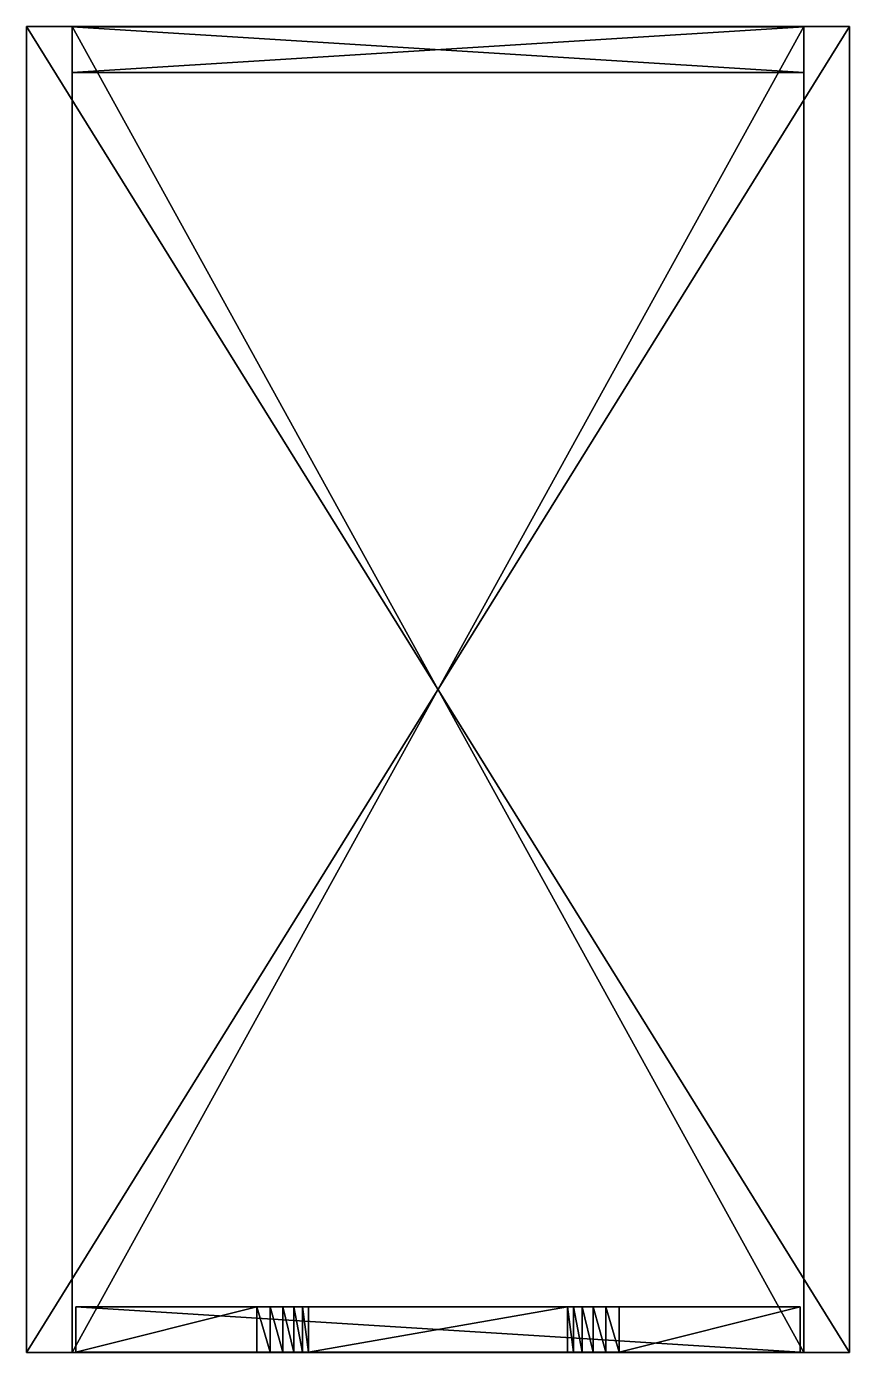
# Model space of a CAD drawing. Header units: millimetres. Extents: x -180 to 180, y -290 to 290.
import ezdxf

# ---------------------------------------------------------------- set-up
doc = ezdxf.new("R2010")
doc.units = ezdxf.units.MM
doc.header["$MEASUREMENT"] = 0
doc.layers.add('IKE160126', color=7, linetype='Continuous', true_color=0x323232)

msp = doc.modelspace()

# ---------------------------------------------------------------- meshes
at = {"layer": 'IKE160126', "color": 7}
mesh = msp.add_polyface(dxfattribs=at)
corners = [(158.4, -270.1, 597.91), (56.63, -270.1, 663.78), (63.13, -270.1, 673.42), (59.28, -270.1, 669), (-79.2, -270.1, 679.59), (-73.39, -270.1, 678.87), (-63.13, -270.1, 673.42), (-67.92, -270.1, 676.78), (67.92, -270.1, 676.78), (73.39, -270.1, 678.87), (79.2, -270.1, 679.59), (158.4, -270.1, 679.59), (-160, 269.85, 20), (160, 269.85, 20), (-160, 269.85, 680), (160, 269.85, 680), (160, 289.85, 680), (160, 289.85, 20), (-160, 289.85, 680), (-160, 289.85, 20), (-160, 269.85, 680), (-160, 289.85, 680), (-160, 269.85, 20), (-160, 289.85, 20), (-160, 269.85, 20), (-160, 289.85, 20), (160, 269.85, 20), (160, 289.85, 20), (160, 269.85, 20), (160, 289.85, 20), (160, 269.85, 680), (160, 289.85, 680), (160, 269.85, 680), (160, 289.85, 680), (-160, 269.85, 680), (-160, 289.85, 680), (-180, 290), (-160, 290, 20), (180, 290), (160, 290, 20), (-160, 290, 680), (-180, 290, 700), (180, 290, 700), (160, 290, 680), (-180, -290, 700), (-180, 290, 700), (-180, -290), (-180, 290), (-180, -290), (-180, 290), (180, -290), (180, 290), (180, -290), (180, 290), (180, -290, 700), (180, 290, 700), (180, -290, 700), (180, 290, 700), (-180, -290, 700), (-180, 290, 700), (-160, -290, 20), (-160, 290, 20), (-160, -290, 680), (-160, 290, 680), (-160, -290, 680), (-160, 290, 680), (160, -290, 680), (160, 290, 680), (160, -290, 680), (160, 290, 680), (160, -290, 20), (160, 290, 20), (160, -290, 20), (160, 290, 20), (-160, -290, 20), (-160, 290, 20)]
mesh.append_faces([[corners[k] for k in face] for face in [(0, 1, 2, 2), (3, 2, 1, 1), (4, 5, 6, 6), (5, 7, 6, 6), (8, 9, 2, 2), (9, 10, 2, 2), (11, 0, 10, 10), (12, 13, 14, 14), (13, 15, 14, 14), (16, 17, 18, 18), (17, 19, 18, 18), (20, 21, 22, 22), (21, 23, 22, 22), (24, 25, 26, 26), (25, 27, 26, 26), (28, 29, 30, 30), (29, 31, 30, 30), (32, 33, 34, 34), (33, 35, 34, 34), (36, 37, 38, 38), (37, 39, 38, 38), (40, 37, 41, 41), (37, 36, 41, 41), (38, 39, 42, 42), (39, 43, 42, 42), (43, 40, 42, 42), (40, 41, 42, 42), (44, 45, 46, 46), (45, 47, 46, 46), (48, 49, 50, 50), (49, 51, 50, 50), (52, 53, 54, 54), (53, 55, 54, 54), (56, 57, 58, 58), (57, 59, 58, 58), (60, 61, 62, 62), (61, 63, 62, 62), (64, 65, 66, 66), (65, 67, 66, 66), (68, 69, 70, 70), (69, 71, 70, 70), (72, 73, 74, 74), (73, 75, 74, 74)]], dxfattribs={"color": 7})
mesh = msp.add_polyface(dxfattribs=at)
corners = [(-79.2, -289.9, 184.18), (-63.13, -289.9, 178), (-73.39, -289.9, 183.46), (-56.63, -289.9, 168.37), (-158.4, -289.9, 20.82), (-158.4, -289.9, 184.18), (-158.4, -289.9, 184.18), (-158.4, -270.1, 184.18), (-158.4, -289.9, 20.82), (-158.4, -270.1, 20.82), (-73.39, -270.1, 183.46), (-79.2, -270.1, 184.18), (-73.39, -289.9, 183.46), (-79.2, -289.9, 184.18), (-67.92, -289.9, 181.36), (-79.2, -289.9, 184.18), (-79.2, -270.1, 184.18), (-158.4, -289.9, 184.18), (-158.4, -270.1, 184.18), (-79.2, -289.9, 349.17), (-63.13, -289.9, 343), (-73.39, -289.9, 348.46), (-56.63, -289.9, 333.37), (-158.4, -289.9, 185.83), (-158.4, -289.9, 349.17), (-158.4, -289.9, 349.17), (-158.4, -270.1, 349.17), (-158.4, -289.9, 185.83), (-158.4, -270.1, 185.83), (-79.2, -270.1, 349.17), (-79.2, -289.9, 349.17), (-73.39, -289.9, 348.46), (-73.39, -270.1, 348.46), (-67.92, -289.9, 346.36), (-79.2, -289.9, 349.17), (-79.2, -270.1, 349.17), (-158.4, -289.9, 349.17), (-79.2, -289.9, 514.17), (-63.13, -289.9, 508), (-73.39, -289.9, 513.46), (-56.63, -289.9, 498.37), (-158.4, -289.9, 350.83), (-158.4, -289.9, 514.17), (-158.4, -289.9, 514.17), (-158.4, -270.1, 514.17), (-158.4, -289.9, 350.83), (-79.2, -270.1, 514.17), (-79.2, -289.9, 514.17), (-73.39, -289.9, 513.46), (-73.39, -270.1, 513.46), (-67.92, -289.9, 511.36), (-79.2, -289.9, 514.17), (-79.2, -270.1, 514.17), (-158.4, -289.9, 514.17), (-79.2, -289.9, 597.09), (-63.13, -289.9, 590.92), (-73.39, -289.9, 596.37), (-158.4, -289.9, 597.09), (-56.63, -289.9, 581.28), (-158.4, -289.9, 515.41), (-59.28, -289.9, 586.5), (-158.4, -289.9, 597.09), (-158.4, -270.1, 597.09), (-158.4, -289.9, 515.41), (-79.2, -270.1, 597.09), (-79.2, -289.9, 597.09), (-73.39, -289.9, 596.37), (-73.39, -270.1, 596.37), (-67.92, -289.9, 594.28), (-79.2, -289.9, 597.09), (-79.2, -270.1, 597.09), (-158.4, -289.9, 597.09), (-79.2, -289.9, 679.59), (-63.13, -289.9, 673.42), (-73.39, -289.9, 678.87), (-158.4, -289.9, 679.59), (-56.63, -289.9, 663.78), (-158.4, -289.9, 597.91), (-59.28, -289.9, 669), (-158.4, -289.9, 679.59), (-158.4, -270.1, 679.59), (-158.4, -289.9, 597.91), (-79.2, -270.1, 679.59), (-79.2, -289.9, 679.59), (-73.39, -289.9, 678.87), (-73.39, -270.1, 678.87), (-67.92, -289.9, 676.78), (-79.2, -289.9, 679.59), (-79.2, -270.1, 679.59), (-158.4, -289.9, 679.59), (-160, -290, 20), (-160, -290, 680), (-180, -290), (-180, -290, 700)]
mesh.append_faces([[corners[k] for k in face] for face in [(0, 1, 2, 2), (3, 0, 4, 4), (0, 5, 4, 4), (6, 7, 8, 8), (7, 9, 8, 8), (10, 11, 12, 12), (11, 13, 12, 12), (10, 12, 14, 14), (15, 16, 17, 17), (16, 18, 17, 17), (19, 20, 21, 21), (22, 19, 23, 23), (19, 24, 23, 23), (25, 26, 27, 27), (26, 28, 27, 27), (29, 30, 31, 31), (32, 31, 33, 33), (34, 35, 36, 36), (37, 38, 39, 39), (40, 37, 41, 41), (37, 42, 41, 41), (43, 44, 45, 45), (46, 47, 48, 48), (49, 48, 50, 50), (51, 52, 53, 53), (54, 55, 56, 56), (54, 57, 58, 58), (57, 59, 58, 58), (60, 55, 54, 54), (61, 62, 63, 63), (64, 65, 66, 66), (67, 66, 68, 68), (69, 70, 71, 71), (72, 73, 74, 74), (72, 75, 76, 76), (75, 77, 76, 76), (78, 73, 72, 72), (79, 80, 81, 81), (82, 83, 84, 84), (85, 84, 86, 86), (87, 88, 89, 89), (90, 91, 92, 92), (91, 93, 92, 92)]], dxfattribs={"color": 7})
mesh = msp.add_polyface(dxfattribs=at)
corners = [(79.2, -289.9, 184.18), (73.39, -289.9, 183.46), (63.13, -289.9, 178), (67.92, -289.9, 181.36), (-158.4, -289.9, 20.82), (158.4, -289.9, 20.82), (56.63, -289.9, 168.37), (59.28, -289.9, 173.59), (67.92, -270.1, 181.36), (67.92, -289.9, 181.36), (73.39, -289.9, 183.46), (63.13, -289.9, 178), (63.13, -270.1, 178), (59.28, -270.1, 173.59), (59.28, -289.9, 173.59), (56.63, -270.1, 168.37), (56.63, -289.9, 168.37), (79.2, -289.9, 349.17), (73.39, -289.9, 348.46), (63.13, -289.9, 343), (67.92, -289.9, 346.36), (-158.4, -289.9, 185.83), (158.4, -289.9, 185.83), (56.63, -289.9, 333.37), (59.28, -289.9, 338.59), (67.92, -270.1, 346.36), (67.92, -289.9, 346.36), (73.39, -289.9, 348.46), (63.13, -289.9, 343), (63.13, -270.1, 343), (59.28, -270.1, 338.59), (59.28, -289.9, 338.59), (56.63, -270.1, 333.37), (56.63, -289.9, 333.37), (79.2, -289.9, 514.17), (73.39, -289.9, 513.46), (63.13, -289.9, 508), (67.92, -289.9, 511.36), (-158.4, -289.9, 350.83), (158.4, -289.9, 350.83), (56.63, -289.9, 498.37), (59.28, -289.9, 503.59), (67.92, -270.1, 511.36), (67.92, -289.9, 511.36), (73.39, -289.9, 513.46), (59.28, -270.1, 503.59), (59.28, -289.9, 503.59), (63.13, -289.9, 508), (56.63, -270.1, 498.37), (56.63, -289.9, 498.37), (79.2, -289.9, 597.09), (73.39, -289.9, 596.37), (63.13, -289.9, 590.92), (67.92, -289.9, 594.28), (-158.4, -289.9, 515.41), (158.4, -289.9, 515.41), (56.63, -289.9, 581.28), (59.28, -289.9, 586.5), (67.92, -270.1, 594.28), (67.92, -289.9, 594.28), (73.39, -289.9, 596.37), (59.28, -270.1, 586.5), (59.28, -289.9, 586.5), (63.13, -289.9, 590.92), (56.63, -270.1, 581.28), (56.63, -289.9, 581.28), (79.2, -289.9, 679.59), (73.39, -289.9, 678.87), (63.13, -289.9, 673.42), (67.92, -289.9, 676.78), (-158.4, -289.9, 597.91), (158.4, -289.9, 597.91), (56.63, -289.9, 663.78), (59.28, -289.9, 669), (59.28, -270.1, 669), (59.28, -289.9, 669), (63.13, -289.9, 673.42), (56.63, -270.1, 663.78), (56.63, -289.9, 663.78), (-180, -290, 700), (-160, -290, 680), (180, -290, 700), (-160, -290, 20), (-180, -290), (180, -290)]
mesh.append_faces([[corners[k] for k in face] for face in [(0, 1, 2, 2), (1, 3, 2, 2), (4, 5, 6, 6), (0, 2, 7, 7), (8, 9, 10, 10), (11, 9, 12, 12), (12, 13, 11, 11), (13, 14, 11, 11), (13, 15, 14, 14), (15, 16, 14, 14), (17, 18, 19, 19), (18, 20, 19, 19), (21, 22, 23, 23), (17, 19, 24, 24), (25, 26, 27, 27), (28, 26, 29, 29), (29, 30, 28, 28), (30, 31, 28, 28), (32, 33, 31, 31), (34, 35, 36, 36), (35, 37, 36, 36), (38, 39, 40, 40), (34, 36, 41, 41), (42, 43, 44, 44), (45, 46, 47, 47), (48, 49, 46, 46), (50, 51, 52, 52), (51, 53, 52, 52), (54, 55, 56, 56), (52, 57, 50, 50), (57, 56, 50, 50), (58, 59, 60, 60), (61, 62, 63, 63), (64, 65, 62, 62), (66, 67, 68, 68), (67, 69, 68, 68), (70, 71, 72, 72), (68, 73, 66, 66), (73, 72, 66, 66), (74, 75, 76, 76), (77, 78, 75, 75), (79, 80, 81, 81), (82, 83, 84, 84)]], dxfattribs={"color": 7})
mesh = msp.add_polyface(dxfattribs=at)
corners = [(56.63, -289.9, 168.37), (158.4, -289.9, 184.18), (59.28, -289.9, 173.59), (79.2, -289.9, 184.18), (158.4, -289.9, 20.82), (-158.4, -270.1, 20.82), (158.4, -270.1, 20.82), (158.4, -289.9, 20.82), (158.4, -289.9, 20.82), (158.4, -270.1, 20.82), (158.4, -289.9, 184.18), (158.4, -270.1, 184.18), (158.4, -289.9, 184.18), (158.4, -270.1, 184.18), (79.2, -289.9, 184.18), (79.2, -270.1, 184.18), (79.2, -270.1, 184.18), (73.39, -270.1, 183.46), (79.2, -289.9, 184.18), (73.39, -289.9, 183.46), (67.92, -270.1, 181.36), (56.63, -289.9, 333.37), (158.4, -289.9, 349.17), (59.28, -289.9, 338.59), (79.2, -289.9, 349.17), (158.4, -289.9, 185.83), (-158.4, -270.1, 185.83), (158.4, -270.1, 185.83), (158.4, -289.9, 185.83), (158.4, -289.9, 185.83), (158.4, -270.1, 185.83), (158.4, -289.9, 349.17), (158.4, -270.1, 349.17), (158.4, -289.9, 349.17), (158.4, -270.1, 349.17), (79.2, -289.9, 349.17), (79.2, -270.1, 349.17), (79.2, -270.1, 349.17), (73.39, -270.1, 348.46), (79.2, -289.9, 349.17), (73.39, -289.9, 348.46), (67.92, -270.1, 346.36), (56.63, -289.9, 498.37), (158.4, -289.9, 514.17), (59.28, -289.9, 503.59), (79.2, -289.9, 514.17), (158.4, -289.9, 350.83), (158.4, -289.9, 350.83), (158.4, -270.1, 350.83), (158.4, -289.9, 514.17), (158.4, -289.9, 514.17), (158.4, -270.1, 514.17), (79.2, -289.9, 514.17), (73.39, -270.1, 513.46), (73.39, -289.9, 513.46), (79.2, -289.9, 514.17), (158.4, -289.9, 515.41), (158.4, -289.9, 597.09), (56.63, -289.9, 581.28), (79.2, -289.9, 597.09), (158.4, -289.9, 515.41), (158.4, -270.1, 515.41), (158.4, -289.9, 597.09), (158.4, -289.9, 597.09), (158.4, -270.1, 597.09), (79.2, -289.9, 597.09), (73.39, -270.1, 596.37), (73.39, -289.9, 596.37), (79.2, -289.9, 597.09), (158.4, -289.9, 597.91), (158.4, -289.9, 679.59), (56.63, -289.9, 663.78), (79.2, -289.9, 679.59), (158.4, -289.9, 597.91), (158.4, -270.1, 597.91), (158.4, -289.9, 679.59), (158.4, -289.9, 679.59), (158.4, -270.1, 679.59), (79.2, -289.9, 679.59), (73.39, -270.1, 678.87), (73.39, -289.9, 678.87), (79.2, -289.9, 679.59), (67.92, -270.1, 676.78), (67.92, -289.9, 676.78), (-160, -290, 680), (160, -290, 680), (180, -290, 700), (180, -290), (160, -290, 20), (-160, -290, 20)]
mesh.append_faces([[corners[k] for k in face] for face in [(0, 1, 2, 2), (1, 3, 2, 2), (4, 1, 0, 0), (5, 6, 7, 7), (8, 9, 10, 10), (9, 11, 10, 10), (12, 13, 14, 14), (13, 15, 14, 14), (16, 17, 18, 18), (17, 19, 18, 18), (17, 20, 19, 19), (21, 22, 23, 23), (22, 24, 23, 23), (25, 22, 21, 21), (26, 27, 28, 28), (29, 30, 31, 31), (30, 32, 31, 31), (33, 34, 35, 35), (34, 36, 35, 35), (37, 38, 39, 39), (38, 40, 39, 39), (38, 41, 40, 40), (42, 43, 44, 44), (43, 45, 44, 44), (46, 43, 42, 42), (47, 48, 49, 49), (50, 51, 52, 52), (53, 54, 55, 55), (56, 57, 58, 58), (57, 59, 58, 58), (60, 61, 62, 62), (63, 64, 65, 65), (66, 67, 68, 68), (69, 70, 71, 71), (70, 72, 71, 71), (73, 74, 75, 75), (76, 77, 78, 78), (79, 80, 81, 81), (82, 83, 80, 80), (84, 85, 86, 86), (86, 85, 87, 87), (85, 88, 87, 87), (88, 89, 87, 87)]], dxfattribs={"color": 7})
mesh = msp.add_polyface(dxfattribs=at)
corners = [(-63.13, -289.9, 178), (-67.92, -289.9, 181.36), (-73.39, -289.9, 183.46), (-59.28, -289.9, 173.59), (-56.63, -289.9, 168.37), (-79.2, -289.9, 184.18), (-158.4, -289.9, 20.82), (56.63, -289.9, 168.37), (-158.4, -289.9, 20.82), (-158.4, -270.1, 20.82), (158.4, -289.9, 20.82), (56.63, -289.9, 168.37), (56.63, -270.1, 168.37), (-56.63, -289.9, 168.37), (-56.63, -270.1, 168.37), (-56.63, -270.1, 168.37), (-59.28, -270.1, 173.59), (-56.63, -289.9, 168.37), (-59.28, -289.9, 173.59), (-63.13, -270.1, 178), (-63.13, -289.9, 178), (-67.92, -289.9, 181.36), (-67.92, -270.1, 181.36), (-73.39, -270.1, 183.46), (-63.13, -289.9, 343), (-67.92, -289.9, 346.36), (-73.39, -289.9, 348.46), (-59.28, -289.9, 338.59), (-56.63, -289.9, 333.37), (-79.2, -289.9, 349.17), (-158.4, -289.9, 185.83), (56.63, -289.9, 333.37), (-158.4, -289.9, 185.83), (-158.4, -270.1, 185.83), (158.4, -289.9, 185.83), (56.63, -289.9, 333.37), (56.63, -270.1, 333.37), (-56.63, -289.9, 333.37), (-59.28, -270.1, 338.59), (-59.28, -289.9, 338.59), (-56.63, -289.9, 333.37), (-63.13, -270.1, 343), (-63.13, -289.9, 343), (-63.13, -289.9, 508), (-67.92, -289.9, 511.36), (-73.39, -289.9, 513.46), (-59.28, -289.9, 503.59), (-56.63, -289.9, 498.37), (-79.2, -289.9, 514.17), (-158.4, -289.9, 350.83), (56.63, -289.9, 498.37), (-158.4, -289.9, 350.83), (-158.4, -270.1, 350.83), (158.4, -289.9, 350.83), (56.63, -289.9, 498.37), (56.63, -270.1, 498.37), (-56.63, -289.9, 498.37), (-59.28, -270.1, 503.59), (-59.28, -289.9, 503.59), (-56.63, -289.9, 498.37), (-63.13, -270.1, 508), (-63.13, -289.9, 508), (-63.13, -289.9, 590.92), (-67.92, -289.9, 594.28), (-73.39, -289.9, 596.37), (-56.63, -289.9, 581.28), (-59.28, -289.9, 586.5), (-79.2, -289.9, 597.09), (-158.4, -289.9, 515.41), (56.63, -289.9, 581.28), (-158.4, -289.9, 515.41), (-158.4, -270.1, 515.41), (158.4, -289.9, 515.41), (56.63, -289.9, 581.28), (56.63, -270.1, 581.28), (-56.63, -289.9, 581.28), (-59.28, -270.1, 586.5), (-59.28, -289.9, 586.5), (-56.63, -289.9, 581.28), (-63.13, -270.1, 590.92), (-63.13, -289.9, 590.92), (-63.13, -289.9, 673.42), (-67.92, -289.9, 676.78), (-73.39, -289.9, 678.87), (-56.63, -289.9, 663.78), (-59.28, -289.9, 669), (-79.2, -289.9, 679.59), (-158.4, -289.9, 597.91), (56.63, -289.9, 663.78), (-158.4, -289.9, 597.91), (-158.4, -270.1, 597.91), (158.4, -289.9, 597.91), (56.63, -289.9, 663.78), (56.63, -270.1, 663.78), (-56.63, -289.9, 663.78), (-59.28, -270.1, 669), (-59.28, -289.9, 669), (-56.63, -289.9, 663.78), (-63.13, -270.1, 673.42), (-63.13, -289.9, 673.42)]
mesh.append_faces([[corners[k] for k in face] for face in [(0, 1, 2, 2), (3, 0, 4, 4), (0, 5, 4, 4), (4, 6, 7, 7), (8, 9, 10, 10), (11, 12, 13, 13), (12, 14, 13, 13), (15, 16, 17, 17), (16, 18, 17, 17), (16, 19, 18, 18), (19, 20, 18, 18), (21, 20, 22, 22), (22, 23, 21, 21), (24, 25, 26, 26), (27, 24, 28, 28), (24, 29, 28, 28), (28, 30, 31, 31), (32, 33, 34, 34), (35, 36, 37, 37), (38, 39, 40, 40), (41, 42, 39, 39), (43, 44, 45, 45), (46, 43, 47, 47), (43, 48, 47, 47), (47, 49, 50, 50), (51, 52, 53, 53), (54, 55, 56, 56), (57, 58, 59, 59), (60, 61, 58, 58), (62, 63, 64, 64), (65, 66, 67, 67), (65, 68, 69, 69), (70, 71, 72, 72), (73, 74, 75, 75), (76, 77, 78, 78), (79, 80, 77, 77), (81, 82, 83, 83), (84, 85, 86, 86), (84, 87, 88, 88), (89, 90, 91, 91), (92, 93, 94, 94), (95, 96, 97, 97), (98, 99, 96, 96)]], dxfattribs={"color": 7})
mesh = msp.add_polyface(dxfattribs=at)
corners = [(-56.63, -270.1, 168.37), (158.4, -270.1, 20.82), (-158.4, -270.1, 184.18), (-158.4, -270.1, 20.82), (-59.28, -270.1, 173.59), (-63.13, -270.1, 178), (-79.2, -270.1, 184.18), (-73.39, -270.1, 183.46), (-67.92, -270.1, 181.36), (-63.13, -289.9, 178), (-63.13, -270.1, 178), (-67.92, -270.1, 181.36), (-56.63, -270.1, 333.37), (158.4, -270.1, 185.83), (-158.4, -270.1, 349.17), (-158.4, -270.1, 185.83), (-59.28, -270.1, 338.59), (-63.13, -270.1, 343), (-79.2, -270.1, 349.17), (-56.63, -270.1, 333.37), (-59.28, -270.1, 338.59), (-56.63, -289.9, 333.37), (-63.13, -270.1, 343), (-59.28, -289.9, 338.59), (-67.92, -289.9, 346.36), (-63.13, -289.9, 343), (-67.92, -270.1, 346.36), (-73.39, -270.1, 348.46), (-79.2, -270.1, 349.17), (-73.39, -289.9, 348.46), (-79.2, -270.1, 349.17), (-158.4, -270.1, 349.17), (-158.4, -289.9, 349.17), (-158.4, -270.1, 514.17), (-158.4, -270.1, 350.83), (-158.4, -289.9, 350.83), (-56.63, -270.1, 498.37), (-59.28, -270.1, 503.59), (-56.63, -289.9, 498.37), (-63.13, -270.1, 508), (-59.28, -289.9, 503.59), (-67.92, -289.9, 511.36), (-63.13, -289.9, 508), (-67.92, -270.1, 511.36), (-73.39, -270.1, 513.46), (-79.2, -270.1, 514.17), (-73.39, -289.9, 513.46), (-79.2, -270.1, 514.17), (-158.4, -270.1, 514.17), (-158.4, -289.9, 514.17), (-158.4, -270.1, 597.09), (-158.4, -270.1, 515.41), (-158.4, -289.9, 515.41), (-56.63, -270.1, 581.28), (-59.28, -270.1, 586.5), (-56.63, -289.9, 581.28), (-63.13, -270.1, 590.92), (-59.28, -289.9, 586.5), (-67.92, -289.9, 594.28), (-63.13, -289.9, 590.92), (-67.92, -270.1, 594.28), (-73.39, -270.1, 596.37), (-79.2, -270.1, 597.09), (-73.39, -289.9, 596.37), (-79.2, -270.1, 597.09), (-158.4, -270.1, 597.09), (-158.4, -289.9, 597.09), (-158.4, -270.1, 679.59), (-158.4, -270.1, 597.91), (-158.4, -289.9, 597.91), (-56.63, -270.1, 663.78), (-59.28, -270.1, 669), (-56.63, -289.9, 663.78), (-63.13, -270.1, 673.42), (-59.28, -289.9, 669), (-67.92, -289.9, 676.78), (-63.13, -289.9, 673.42), (-67.92, -270.1, 676.78), (-73.39, -270.1, 678.87), (-79.2, -270.1, 679.59), (-73.39, -289.9, 678.87), (-79.2, -270.1, 679.59), (-158.4, -270.1, 679.59), (-158.4, -289.9, 679.59)]
mesh.append_faces([[corners[k] for k in face] for face in [(0, 1, 2, 2), (1, 3, 2, 2), (4, 0, 5, 5), (0, 6, 5, 5), (6, 7, 5, 5), (7, 8, 5, 5), (0, 2, 6, 6), (9, 10, 11, 11), (12, 13, 14, 14), (13, 15, 14, 14), (16, 12, 17, 17), (12, 18, 17, 17), (19, 20, 21, 21), (20, 22, 23, 23), (24, 25, 26, 26), (25, 22, 26, 26), (27, 28, 29, 29), (26, 27, 24, 24), (30, 31, 32, 32), (33, 34, 35, 35), (36, 37, 38, 38), (37, 39, 40, 40), (41, 42, 43, 43), (42, 39, 43, 43), (44, 45, 46, 46), (43, 44, 41, 41), (47, 48, 49, 49), (50, 51, 52, 52), (53, 54, 55, 55), (54, 56, 57, 57), (58, 59, 60, 60), (59, 56, 60, 60), (61, 62, 63, 63), (60, 61, 58, 58), (64, 65, 66, 66), (67, 68, 69, 69), (70, 71, 72, 72), (71, 73, 74, 74), (75, 76, 77, 77), (76, 73, 77, 77), (78, 79, 80, 80), (77, 78, 75, 75), (81, 82, 83, 83)]], dxfattribs={"color": 7})
mesh = msp.add_polyface(dxfattribs=at)
corners = [(158.4, -270.1, 184.18), (158.4, -270.1, 20.82), (79.2, -270.1, 184.18), (56.63, -270.1, 168.37), (-56.63, -270.1, 168.37), (63.13, -270.1, 178), (59.28, -270.1, 173.59), (67.92, -270.1, 181.36), (73.39, -270.1, 183.46), (67.92, -289.9, 181.36), (67.92, -270.1, 181.36), (63.13, -270.1, 178), (158.4, -270.1, 349.17), (158.4, -270.1, 185.83), (79.2, -270.1, 349.17), (56.63, -270.1, 333.37), (67.92, -289.9, 346.36), (67.92, -270.1, 346.36), (63.13, -270.1, 343), (59.28, -270.1, 338.59), (56.63, -270.1, 333.37), (59.28, -289.9, 338.59), (56.63, -270.1, 333.37), (-56.63, -270.1, 333.37), (-56.63, -289.9, 333.37), (-158.4, -270.1, 350.83), (158.4, -270.1, 350.83), (158.4, -289.9, 350.83), (158.4, -270.1, 350.83), (158.4, -270.1, 514.17), (158.4, -289.9, 514.17), (158.4, -270.1, 514.17), (79.2, -270.1, 514.17), (79.2, -289.9, 514.17), (79.2, -270.1, 514.17), (73.39, -270.1, 513.46), (79.2, -289.9, 514.17), (67.92, -270.1, 511.36), (73.39, -289.9, 513.46), (63.13, -289.9, 508), (67.92, -289.9, 511.36), (63.13, -270.1, 508), (59.28, -270.1, 503.59), (56.63, -270.1, 498.37), (59.28, -289.9, 503.59), (56.63, -270.1, 498.37), (-56.63, -270.1, 498.37), (-56.63, -289.9, 498.37), (-158.4, -270.1, 515.41), (158.4, -270.1, 515.41), (158.4, -289.9, 515.41), (158.4, -270.1, 515.41), (158.4, -270.1, 597.09), (158.4, -289.9, 597.09), (158.4, -270.1, 597.09), (79.2, -270.1, 597.09), (79.2, -289.9, 597.09), (79.2, -270.1, 597.09), (73.39, -270.1, 596.37), (79.2, -289.9, 597.09), (67.92, -270.1, 594.28), (73.39, -289.9, 596.37), (63.13, -289.9, 590.92), (67.92, -289.9, 594.28), (63.13, -270.1, 590.92), (59.28, -270.1, 586.5), (56.63, -270.1, 581.28), (59.28, -289.9, 586.5), (56.63, -270.1, 581.28), (-56.63, -270.1, 581.28), (-56.63, -289.9, 581.28), (-158.4, -270.1, 597.91), (158.4, -270.1, 597.91), (158.4, -289.9, 597.91), (158.4, -270.1, 597.91), (158.4, -270.1, 679.59), (158.4, -289.9, 679.59), (158.4, -270.1, 679.59), (79.2, -270.1, 679.59), (79.2, -289.9, 679.59), (79.2, -270.1, 679.59), (73.39, -270.1, 678.87), (79.2, -289.9, 679.59), (67.92, -270.1, 676.78), (73.39, -289.9, 678.87), (63.13, -289.9, 673.42), (67.92, -289.9, 676.78), (63.13, -270.1, 673.42), (59.28, -270.1, 669), (56.63, -270.1, 663.78), (59.28, -289.9, 669), (56.63, -270.1, 663.78), (-56.63, -270.1, 663.78), (-56.63, -289.9, 663.78)]
mesh.append_faces([[corners[k] for k in face] for face in [(0, 1, 2, 2), (1, 3, 2, 2), (3, 1, 4, 4), (2, 3, 5, 5), (3, 6, 5, 5), (7, 8, 5, 5), (8, 2, 5, 5), (9, 10, 11, 11), (12, 13, 14, 14), (13, 15, 14, 14), (16, 17, 18, 18), (19, 20, 21, 21), (22, 23, 24, 24), (25, 26, 27, 27), (28, 29, 30, 30), (31, 32, 33, 33), (34, 35, 36, 36), (35, 37, 38, 38), (39, 40, 41, 41), (40, 37, 41, 41), (41, 42, 39, 39), (42, 43, 44, 44), (45, 46, 47, 47), (48, 49, 50, 50), (51, 52, 53, 53), (54, 55, 56, 56), (57, 58, 59, 59), (58, 60, 61, 61), (62, 63, 64, 64), (63, 60, 64, 64), (64, 65, 62, 62), (65, 66, 67, 67), (68, 69, 70, 70), (71, 72, 73, 73), (74, 75, 76, 76), (77, 78, 79, 79), (80, 81, 82, 82), (81, 83, 84, 84), (85, 86, 87, 87), (86, 83, 87, 87), (87, 88, 85, 85), (88, 89, 90, 90), (91, 92, 93, 93)]], dxfattribs={"color": 7})
mesh = msp.add_polyface(dxfattribs=at)
corners = [(56.63, -270.1, 333.37), (158.4, -270.1, 185.83), (-56.63, -270.1, 333.37), (79.2, -270.1, 349.17), (63.13, -270.1, 343), (59.28, -270.1, 338.59), (-79.2, -270.1, 349.17), (-73.39, -270.1, 348.46), (-63.13, -270.1, 343), (-67.92, -270.1, 346.36), (-158.4, -270.1, 349.17), (67.92, -270.1, 346.36), (73.39, -270.1, 348.46), (-56.63, -270.1, 498.37), (158.4, -270.1, 350.83), (-158.4, -270.1, 514.17), (-158.4, -270.1, 350.83), (-59.28, -270.1, 503.59), (-63.13, -270.1, 508), (-79.2, -270.1, 514.17), (158.4, -270.1, 514.17), (79.2, -270.1, 514.17), (56.63, -270.1, 498.37), (63.13, -270.1, 508), (59.28, -270.1, 503.59), (-73.39, -270.1, 513.46), (-67.92, -270.1, 511.36), (67.92, -270.1, 511.36), (73.39, -270.1, 513.46), (158.4, -270.1, 515.41), (-158.4, -270.1, 515.41), (56.63, -270.1, 581.28), (-56.63, -270.1, 581.28), (-79.2, -270.1, 597.09), (-59.28, -270.1, 586.5), (-63.13, -270.1, 590.92), (-158.4, -270.1, 597.09), (79.2, -270.1, 597.09), (63.13, -270.1, 590.92), (59.28, -270.1, 586.5), (-73.39, -270.1, 596.37), (-67.92, -270.1, 594.28), (67.92, -270.1, 594.28), (73.39, -270.1, 596.37), (158.4, -270.1, 597.09), (158.4, -270.1, 597.91), (-158.4, -270.1, 597.91), (56.63, -270.1, 663.78), (-56.63, -270.1, 663.78), (-79.2, -270.1, 679.59), (-59.28, -270.1, 669), (-63.13, -270.1, 673.42), (-158.4, -270.1, 679.59), (79.2, -270.1, 679.59), (63.13, -270.1, 673.42)]
mesh.append_faces([[corners[k] for k in face] for face in [(0, 1, 2, 2), (3, 0, 4, 4), (0, 5, 4, 4), (6, 7, 8, 8), (7, 9, 8, 8), (2, 10, 6, 6), (11, 12, 4, 4), (12, 3, 4, 4), (13, 14, 15, 15), (14, 16, 15, 15), (17, 13, 18, 18), (13, 19, 18, 18), (20, 14, 21, 21), (14, 22, 21, 21), (22, 14, 13, 13), (21, 22, 23, 23), (22, 24, 23, 23), (19, 25, 18, 18), (25, 26, 18, 18), (13, 15, 19, 19), (27, 28, 23, 23), (28, 21, 23, 23), (29, 30, 31, 31), (30, 32, 31, 31), (32, 33, 34, 34), (33, 35, 34, 34), (33, 32, 36, 36), (32, 30, 36, 36), (37, 29, 38, 38), (29, 31, 38, 38), (39, 38, 31, 31), (33, 40, 35, 35), (40, 41, 35, 35), (42, 43, 38, 38), (43, 37, 38, 38), (44, 29, 37, 37), (45, 46, 47, 47), (46, 48, 47, 47), (48, 49, 50, 50), (49, 51, 50, 50), (49, 48, 52, 52), (48, 46, 52, 52), (53, 45, 54, 54)]], dxfattribs={"color": 7})

doc.saveas('drawing.dxf')
